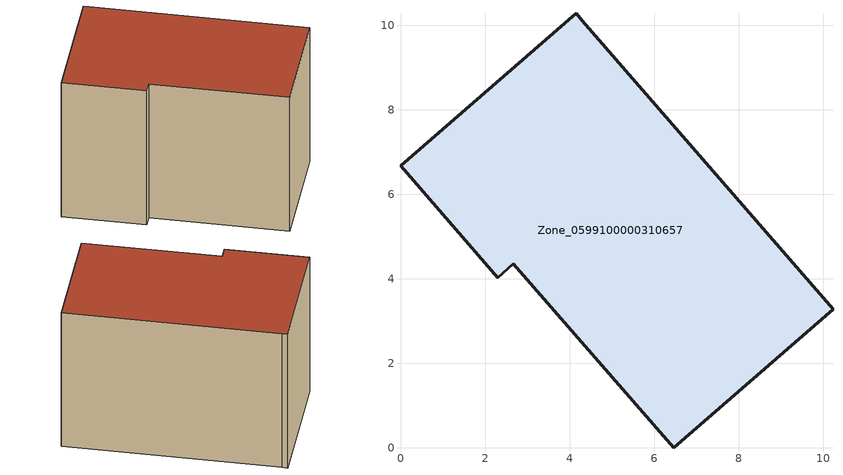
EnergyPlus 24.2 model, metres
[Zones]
Zone_0599100000310657
 floor ground (C_G): 2.67,4.36 2.3,4.03 0,6.67 4.15,10.29 4.3,10.11 10.23,3.28 6.46,0 z0
 wall outside (C_F): 4.15,10.29 0,6.67 2.3,4.03 2.67,4.36 6.46,0 10.23,3.28 4.3,10.11 4.15,10.29 z0:6.59
 roof outside (C_R): 10.23,3.28 4.3,10.11 4.15,10.29 0,6.67 2.3,4.03 2.67,4.36 6.46,0 z6.59
[BUILDING]
Pand.0599100000310657: North Axis=0; Terrain=City; Loads Convergence Tolerance Value=0.04; Temperature Convergence Tolerance Value=0.4; Solar Distribution=FullExterior; Maximum Number of Warmup Days=25; Minimum Number of Warmup Days=1
[Site:Location]
Rotterdam.The.Hague.AP_ZH_NLD Design_Conditions: Latitude=51.96; Longitude=4.45; Time Zone=1; Elevation=-4.5
[SITE:GROUNDTEMPERATURE:BUILDINGSURFACE]
18, 18, 18, 18, 18, 18, 18, 18, 18, 18, 18, 18
[MATERIAL] Thermal Absorptance=0.9; Solar Absorptance=0.7; Visible Absorptance=0.7
Name | Roughness | Thickness | Conductivity | Density | Specific Heat
G.TC.1946 | MediumSmooth | 0.15 | 1 | 540 | 1210
F.TC.1946 | Rough | 0.3 | 0.857143 | 1920 | 840
R.TC.1946 | MediumRough | 0.2 | 0.909091 | 1500 | 1000
[CONSTRUCTION]
C_G: G.TC.1946
C_F: F.TC.1946
C_R: R.TC.1946
[ZONE]
Zone_0599100000310657: Type=1; Multiplier=1; Ceiling Height=Autocalculate; Volume=Autocalculate; Floor Area=autocalculate; Part of Total Floor Area=Yes
[ZONEINFILTRATION:DESIGNFLOWRATE]
Infil_Zone_0599100000310657: Zone or ZoneList or Space or SpaceList=Zone_0599100000310657; Schedule=AlwaysOn; Design Flow Rate Calculation Method=Flow/Area; Flow Rate per Floor Area=0.003; Constant Term Coefficient=1; Temperature Term Coefficient=0; Velocity Term Coefficient=0; Velocity Squared Term Coefficient=0
[HVACTEMPLATE:ZONE:IDEALLOADSAIRSYSTEM]
Zone_0599100000310657: Maximum Heating Supply Air Temperature=50; Minimum Cooling Supply Air Temperature=13; Maximum Heating Supply Air Humidity Ratio=0.0156; Minimum Cooling Supply Air Humidity Ratio=0.0077; Heating Limit=NoLimit; Cooling Limit=NoLimit; Dehumidification Control Type=ConstantSensibleHeatRatio; Cooling Sensible Heat Ratio=0.7; Dehumidification Setpoint=60; Humidification Control Type=None; Humidification Setpoint=30; Outdoor Air Method=None; Outdoor Air Flow Rate per Person=0.00944; Outdoor Air Flow Rate per Zone Floor Area=0; Outdoor Air Flow Rate per Zone=0; Demand Controlled Ventilation Type=None; Outdoor Air Economizer Type=NoEconomizer; Heat Recovery Type=None; Sensible Heat Recovery Effectiveness=0.7; Latent Heat Recovery Effectiveness=0.65
[ZONECONTROL:THERMOSTAT]
ThermostatControl_Zone_0599100000310657: Zone or ZoneList=Zone_0599100000310657; Control Type Schedule=DualSetpointControlType; Control 1=Thermostat_Zone_0599100000310657; Temperature Difference Between Cutout And Setpoint=0
[THERMOSTATSETPOINT:DUALSETPOINT]
Thermostat_Zone_0599100000310657: Heating Setpoint Temperature Schedule=HeatingSetpoint_Zone_0599100000310657; Cooling Setpoint Temperature Schedule=CoolingSetpoint_Zone_0599100000310657
[SCHEDULE:COMPACT]
HeatingSetpoint_Zone_0599100000310657: Through: 12/31, For: AllDays, Until: 24:00, 21
CoolingSetpoint_Zone_0599100000310657: Through: 12/31, For: AllDays, Until: 24:00, 24
DualSetpointControlType: Through: 12/31, For: AllDays, Until: 24:00, 4
AlwaysOn: Through: 12/31, For: AllDays, Until: 24:00, 1
